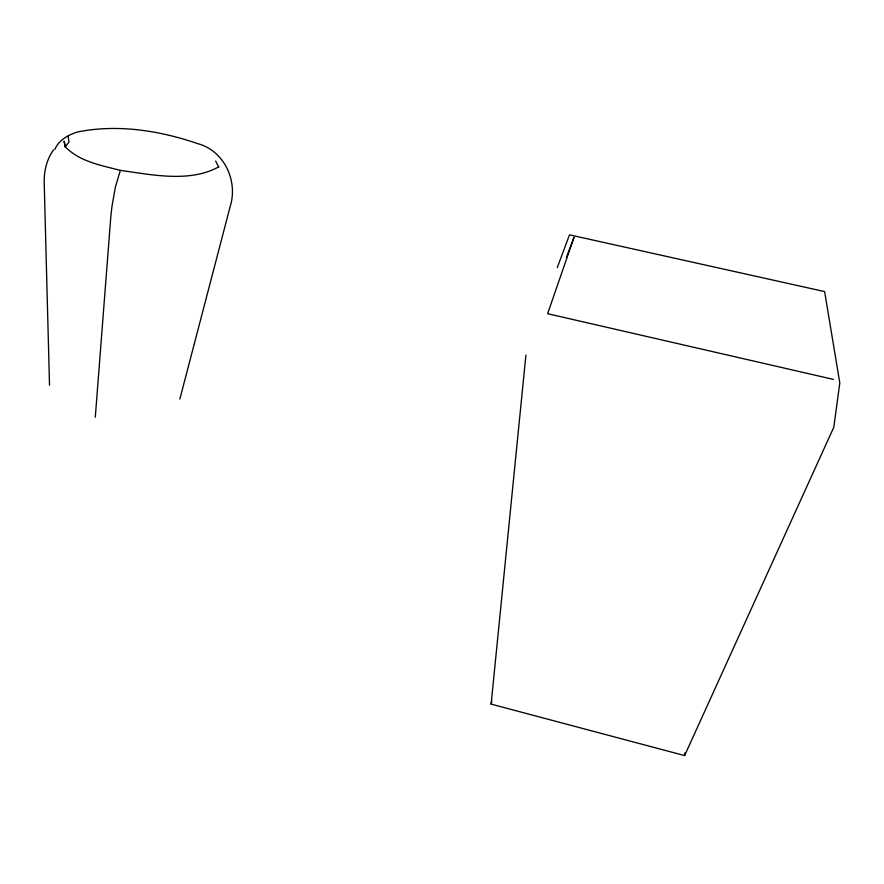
<?xml version="1.0" encoding="UTF-8"?>
<svg xmlns="http://www.w3.org/2000/svg" width="884" height="884" viewBox="0 0 884 884"><rect width="100%" height="100%" fill="white"/><g stroke="black" fill="none" stroke-linecap="round" stroke-linejoin="round"><path stroke-width="1.33" d="M525.903 355.158L491.128 704.128L684.614 755.577L684.769 752.825M95.295 417.171L110.61 219.365A66.742 16.155 -79 0 1 112.124 205.453L115.373 187.143L120.357 170.391C151.617 174.667 189.751 182.966 218.779 166.822M179.85 399.071L230.381 205.74C237.962 180.535 224.05 150.623 197.629 143.606C159.297 130.434 117.108 123.882 77.007 132.092C67.957 135.164 58.786 140.103 54.885 149.363M491.128 704.128L491.813 701.487M557.274 267.554L569.517 234.835L824.617 291.576L839.8 382.916L833.811 427.204L684.614 755.577M566.401 257.465L574.036 237.299L547.627 313.698L833.347 379.38M53.593 149.772C46.775 159.142 44.001 170.955 44.2 182.402L49.515 385.302M120.357 170.391C101.317 165.385 79.847 161.728 65.538 147.042L64.112 141.12L65.107 147.109L68.985 142.059L68.09 136.037M215.652 161.065L218.657 166.932"/></g></svg>
